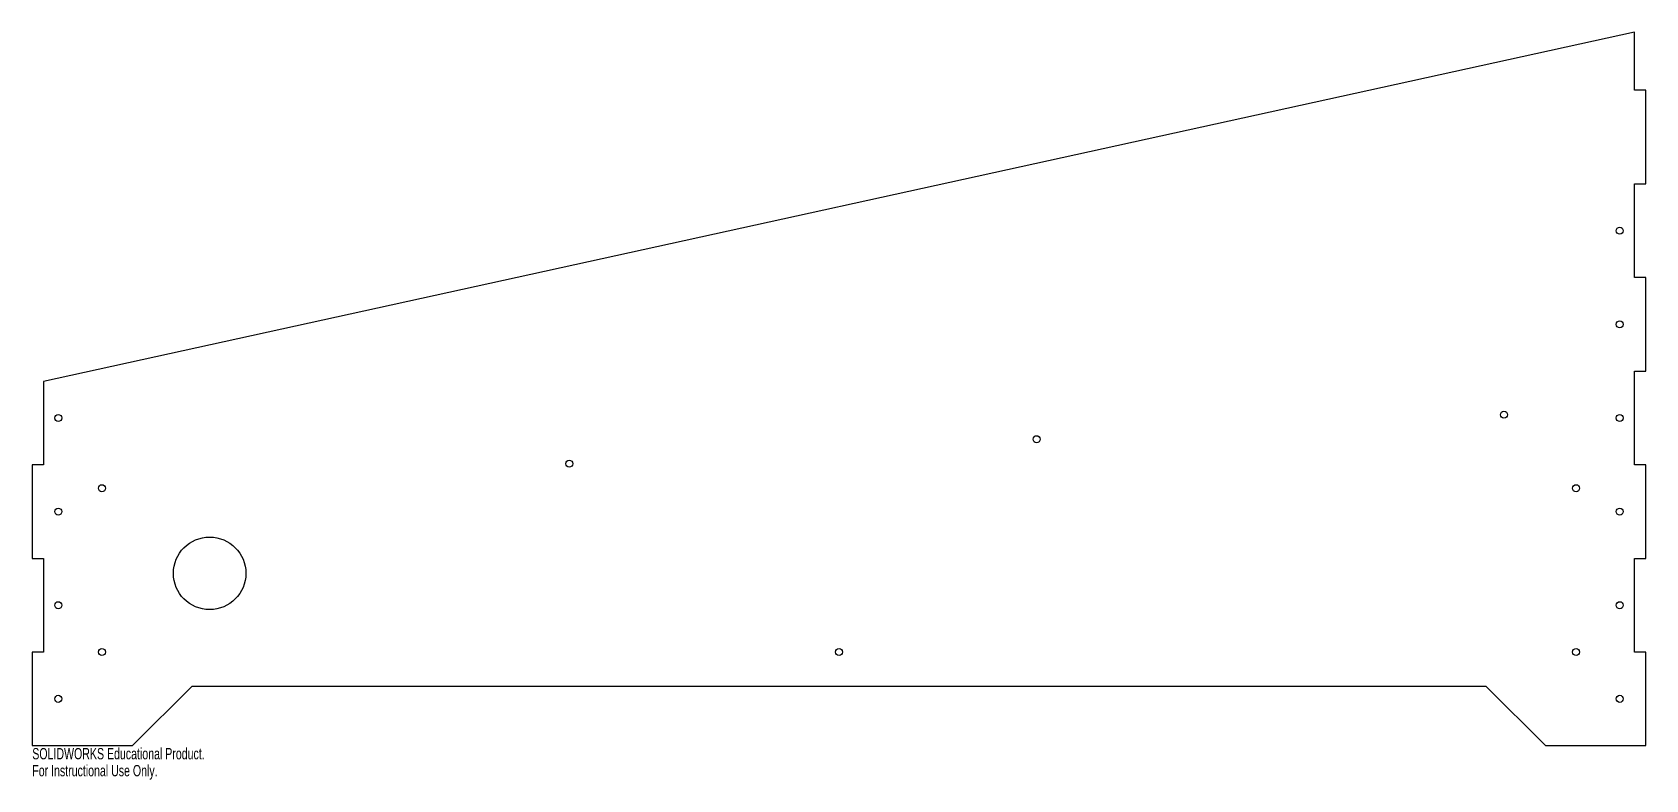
# Model space of a CAD drawing. Extents: x -345 to 345, y -92 to 227.
import ezdxf

# ---------------------------------------------------------------- set-up
doc = ezdxf.new("R2010")
doc.units = 0
doc.layers.get('0').update_dxf_attribs({"linetype": 'CONTINUOUS'})
doc.styles.add('SLDTEXTSTYLE0', font='TXT', dxfattribs={"width": 0.7})

msp = doc.modelspace()

# ---------------------------------------------------------------- linework, layer by layer
at = {"color": 7, "linetype": 'CONTINUOUS'}
for p, q in [((340, 227), (-340, 77.8)), ((340, 202.2), (340, 227)), ((344.76, 202.2), (340, 202.2)), ((344.76, 162.2), (344.76, 202.2)), ((340, 122.2), (340, 162.2)), ((340, 162.2), (344.76, 162.2)), ((344.76, 122.2), (340, 122.2)), ((344.76, 82.2), (344.76, 122.2)), ((-340, 77.8), (-340, 42.2)), ((340, 42.2), (340, 82.2)), ((340, 82.2), (344.76, 82.2)), ((-340, 42.2), (-344.76, 42.2)), ((-344.76, 42.2), (-344.76, 2.2)), ((344.76, 42.2), (340, 42.2)), ((344.76, 2.2), (344.76, 42.2)), ((-344.76, 2.2), (-340, 2.2)), ((-340, 2.2), (-340, -37.8)), ((340, -37.8), (340, 2.2)), ((340, 2.2), (344.76, 2.2)), ((-340, -37.8), (-344.76, -37.8)), ((-344.76, -37.8), (-344.76, -77.8)), ((344.76, -37.8), (340, -37.8)), ((344.76, -77.8), (344.76, -37.8)), ((-301.9, -77.8), (-276.5, -52.4)), ((-276.5, -52.4), (276.5, -52.4)), ((276.5, -52.4), (301.9, -77.8)), ((-344.76, -77.8), (-301.9, -77.8)), ((301.9, -77.8), (344.76, -77.8))]:
    msp.add_line(p, q, dxfattribs=at)
for centre, radius in [((333.65, 142.2), 1.5), ((333.65, 102.2), 1.5), ((-333.65, 62.2), 1.5), ((284.18, 63.6), 1.5), ((333.65, 62.2), 1.5), ((84.45, 53.13), 1.5), ((-115.27, 42.67), 1.5), ((-315, 32.2), 1.5), ((315, 32.2), 1.5), ((-333.65, 22.2), 1.5), ((333.65, 22.2), 1.5), ((-268.96, -4.18), 15.5), ((-333.65, -17.8), 1.5), ((333.65, -17.8), 1.5), ((-315, -37.8), 1.5), ((0, -37.8), 1.5), ((315, -37.8), 1.5), ((-333.65, -57.8), 1.5), ((333.65, -57.8), 1.5)]:
    msp.add_circle(centre, radius, dxfattribs=at)

# ---------------------------------------------------------------- texts
at = {"color": 7, "linetype": 'CONTINUOUS', "char_height": 4.8336, "attachment_point": 1, "style": 'SLDTEXTSTYLE0'}
for s, insert in [('SOLIDWORKS Educational Product.', (-344.76, -78.82)), ('For Instructional Use Only.', (-344.76, -86.07))]:
    msp.add_mtext(s, dxfattribs=dict(at, insert=insert))

doc.saveas('drawing.dxf')
